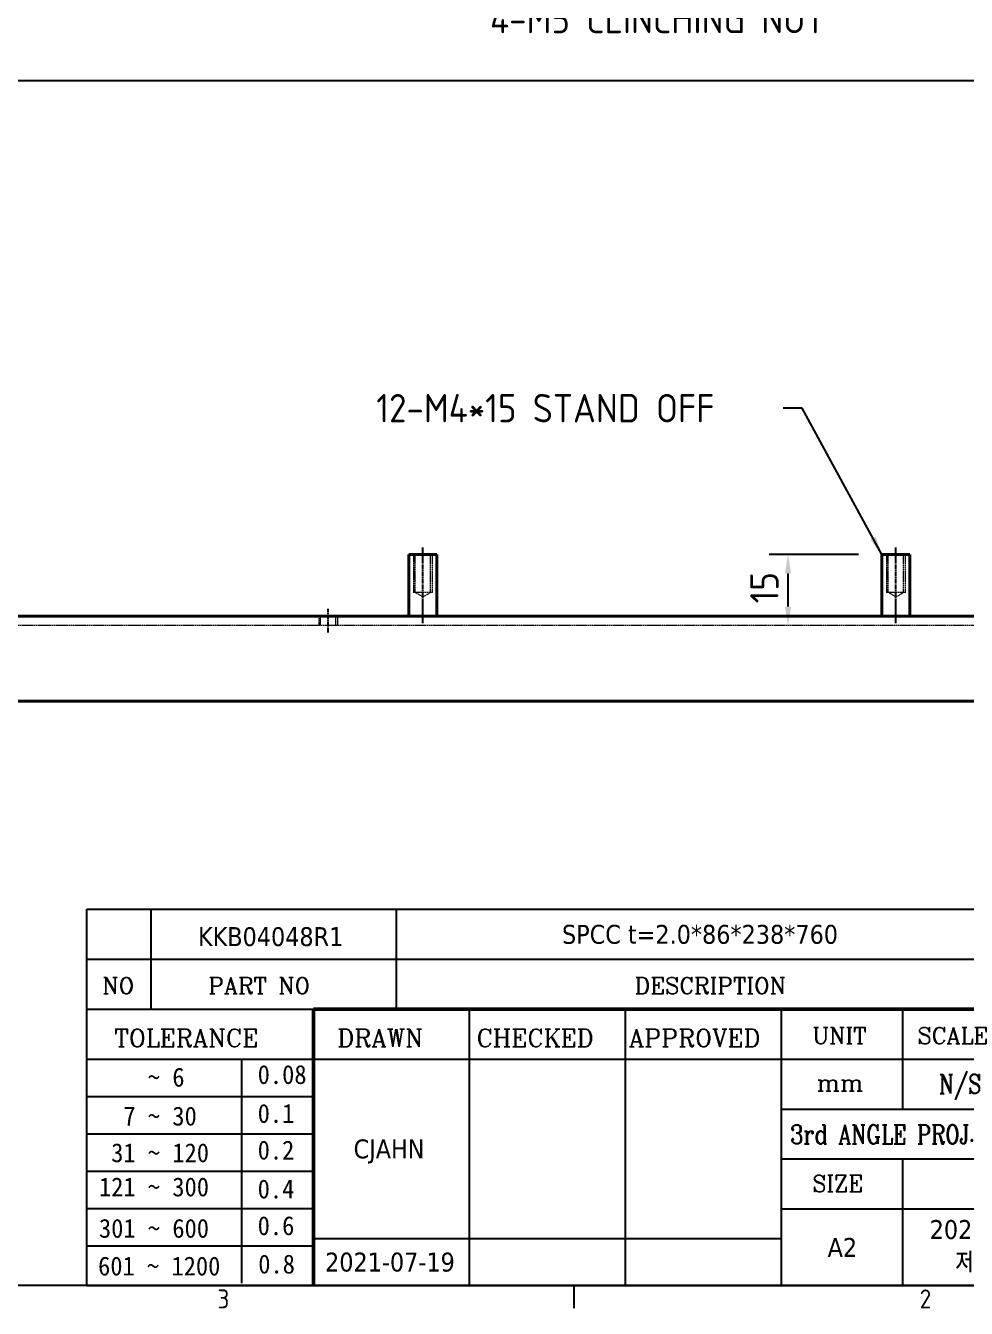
# Model space of a CAD drawing. Header units: millimetres. Extents: x 0 to 1188, y 0 to 840.
# Drawn here: x 775.1 to 973.9, y 15.2 to 286.4 of the extents above; entities that cross this region are included whole.
import ezdxf
from ezdxf.enums import TextEntityAlignment as Align

# ---------------------------------------------------------------- set-up
doc = ezdxf.new("R2010")
doc.units = ezdxf.units.MM
doc.header["$LTSCALE"] = 2
doc.linetypes.add('CHAIN', pattern=[0.7087, 0.4724, -0.0591, 0.1181, -0.0591])
doc.linetypes.add('DASHED', pattern=[0.2067, 0.1654, -0.0413])
doc.layers.get('0').update_dxf_attribs({"color": 3, "lineweight": 25, "true_color": 0x00ff00})
for name, color, linetype, lineweight, true_color in [('가려진 것(ISO)', 2, 'DASHED', 18, 0xffff00), ('가시적인 것(ISO)', 3, 'Continuous', 40, 0x00ff00), ('기호(ISO)', 5, 'Continuous', 25, 0x0000ff), ('제목(ISO)', 5, 'Continuous', 50, 0x0000ff), ('중심선(ISO)', 1, 'Continuous', 25, 0xff0000), ('치수(ISO)', 2, 'Continuous', 25, 0xffff00)]:
    doc.layers.add(name, color=color, linetype=linetype, lineweight=lineweight, true_color=true_color)
doc.layers.add('경계(ISO)', color=7, linetype='Continuous', lineweight=25)
doc.styles.add('HAN_291', font='')
doc.styles.add('RC_284', font='ROMANC.shx')
doc.styles.add('RC_287', font='ROMANC.shx')
doc.styles.add('문자 텍스트_PSTEK_POSCO', font='isocp.shx')
doc.styles.add('치수 텍스트_PSTEK_POSCO', font='isocp.shx')
doc.styles.add('텍스트 스타일198', font='tahoma.ttf')
doc.styles.add('텍스트 스타일333', font='ROMANC.shx', dxfattribs={"width": 0.800000011920929})
doc.styles.get('HAN_291').set_extended_font_data('GulimChe')
doc.dimstyles.new('치수_PSTEK_POSCO', dxfattribs={"dimscale": 2, "dimtxt": 3, "dimasz": 2, "dimexe": 2, "dimexo": 2.5, "dimgap": 1, "dimtad": 1, "dimrnd": 1e-08, "dimdsep": 46, "dimtxsty": '치수 텍스트_PSTEK_POSCO', "dimcen": 0.09, "dimdle": 10, "dimclrd": 7, "dimclre": 7, "dimclrt": 2, "dimadec": 1, "dimazin": 2, "dimtfac": 1, "dimtmove": 0, "dimatfit": 3, "dimfxl": 1, "dimtolj": 1, "dimlwd": -1, "dimlwe": -1, "dimarcsym": 0})
doc.dimstyles.new('치수_PSTEK_POSCO$7', dxfattribs={"dimscale": 2, "dimtxt": 3, "dimasz": 2, "dimexe": 2, "dimexo": 2.5, "dimgap": 1, "dimtad": 1, "dimrnd": 1e-08, "dimdsep": 46, "dimtxsty": '치수 텍스트_PSTEK_POSCO', "dimcen": 0.09, "dimdle": 10, "dimclrd": 7, "dimclre": 7, "dimclrt": 2, "dimadec": 1, "dimazin": 2, "dimtfac": 1, "dimtmove": 0, "dimatfit": 3, "dimfxl": 1, "dimtolj": 1, "dimlwd": -1, "dimlwe": -1, "dimarcsym": 0})

# ---------------------------------------------------------------- blocks, each defined once
blk = doc.blocks.new('경계 Default Border')
at = {"layer": '경계(ISO)'}
blk.add_line((445.4999923706055, 10), (445.4999923706055, 7.599999904632568), dxfattribs=at)
at = {"layer": '경계(ISO)', "flags": 128}
blk.add_lwpolyline([(10, 10), (10, 410), (584.0000152587891, 410), (584.0000152587891, 10), (10, 10)], dxfattribs=at)
at = {"layer": '경계(ISO)', "color": 2, "true_color": 0xffff00, "char_height": 2.000000029802322, "attachment_point": 7, "style": '문자 텍스트_PSTEK_POSCO'}
for s, insert in [('3', (407.8206930345746, 7.580929648038)), ('2', (482.043492964537, 7.580929648038))]:
    blk.add_mtext(s, dxfattribs=dict(at, insert=insert))
blk = doc.blocks.new('제목 블록 PSTEK')
at = {"color": 180, "true_color": 0x3f00ff}
for p, q in [((182.475792979055, 11.79100474011392), (182.4757929790549, 51.56524660363496)), ((182.4757929790549, 51.56524660363496), (372.4757929537551, 51.56524660363496)), ((189.2651435055721, 51.56524660363496), (189.2651435055722, 41.00524660363494)), ((215.2152739891528, 41.00524660363494), (215.2152739891528, 51.56524660363496)), ((182.475792979055, 46.2852466036349), (372.4757929537551, 46.28524660363492)), ((182.475792979055, 41.00524660363493), (206.451475290024, 41.00524660363493)), ((222.9401812389276, 11.79100474011392), (222.9401812389276, 41.00524660363494)), ((239.4288871878316, 11.79100474011392), (239.4288871878316, 41.00524660363494)), ((255.9175931367356, 11.79100474011392), (255.9175931367356, 41.00524660363494)), ((268.6918866058747, 41.00524660363494), (268.6918866058747, 30.44524660363498)), ((182.475792979055, 35.72524660363497), (206.451475290024, 35.72524660363497)), ((198.8621818849491, 12.02524660363491), (198.8621818849491, 35.72524660363497)), ((206.451475290024, 35.72524660363497), (372.4757929537551, 35.72524660363497)), ((182.475792979055, 31.77524660363492), (206.451475290024, 31.77524660363492)), ((255.917593136736, 30.44524660363498), (372.4757929537552, 30.44524660363501)), ((182.475792979055, 27.82524660363487), (206.451475290024, 27.82524660363487)), ((255.9175931367359, 25.16524660363502), (372.4757929537552, 25.165246603635)), ((268.6918866058744, 25.16524660363502), (268.6918866058744, 11.79100474011392)), ((182.475792979055, 23.87524660363505), (206.451475290024, 23.87524660363505)), ((182.475792979055, 19.92524660363478), (206.451475290024, 19.92524660363478)), ((255.9175931367359, 19.88524660363481), (310.0881549537553, 19.88524660363481)), ((206.451475290024, 16.74100474011396), (255.9175931367359, 16.74100474011396)), ((182.475792979055, 15.97524660363496), (206.451475290024, 15.97524660363496)), ((182.475792979055, 11.79100474011392), (372.4757929537551, 11.79100474011389))]:
    blk.add_line(p, q, dxfattribs=at)
at = {"color": 7, "lineweight": 50}
for p, q in [((206.4514752900237, 11.79100474011392), (206.4514752900237, 41.00524660363494)), ((206.451475290024, 41.00524660363494), (372.4757929537551, 41.00524660363496))]:
    blk.add_line(p, q, dxfattribs=at)
at = {"layer": '제목(ISO)', "lineweight": 18}
blk.add_line((182.475792979055, 35.72500474011393), (182.475792979055, 11.79100474011392), dxfattribs=at)
at = {"color": 2, "true_color": 0xffff00}
for s, height, style, p in [('NO', 1.742399930953979, 'RC_284', (184.135398793432, 42.62317362549192)), ('PART NO', 1.742399930953979, 'RC_284', (195.3359407378685, 42.62317362549192)), ('DESCRIPTION', 1.742399930953979, 'RC_284', (240.4025565652523, 42.62317362549192)), (' TOLERANCE', 1.899999976158142, 'RC_287', (184.0872874387979, 37.00893196870329)), ('DRAWN', 1.899999976158142, 'RC_287', (208.9766620976279, 37.00893196870329)), ('CHECKED', 1.899999976158142, 'RC_287', (223.6856844514997, 37.00893196870329)), ('APPROVED', 1.899999976158142, 'RC_287', (239.7795453577791, 37.00893196870329)), ('UNIT', 1.742399930953979, 'RC_284', (259.1652673287452, 37.34317362549218)), ('SCALE', 1.742399930953979, 'RC_284', (270.2934779252897, 37.34317362549218)), ('    ~ 6', 2.000000029802322, 'HAN_291', (183.7721304966814, 32.8176515608431)), ('0.08', 2.000000029802322, 'HAN_291', (200.5467345600617, 33.09873600004101)), ('mm', 1.742399930953979, 'RC_284', (259.6505418159997, 32.3543089683787)), ('  7 ~ 30', 2.000000029802322, 'HAN_291', (183.7721304966814, 28.70538114822415)), ('0.1', 2.000000029802322, 'HAN_291', (200.5467345600617, 28.98646558742206)), (' 31 ~ 120', 2.000000029802322, 'HAN_291', (183.7721304966814, 24.82628181916237)), ('0.2', 2.000000029802322, 'HAN_291', (200.5467345600617, 25.10736625836028)), ('121 ~ 300', 2.000000029802322, 'HAN_291', (183.7721304966814, 21.21401206133254)), ('SIZE', 1.742399930953979, 'RC_284', (259.1652673287452, 21.69497768947366)), ('0.4', 2.000000029802322, 'HAN_291', (200.5467345600617, 20.99509650053045)), ('0.6', 2.000000029802322, 'HAN_291', (200.5467345600617, 17.11599717146868)), ('301 ~ 600', 2.000000029802322, 'HAN_291', (183.7721304966814, 16.83491273227077)), ('0.8', 2.000000029802322, 'HAN_291', (200.6097246063884, 13.05732192299702)), ('601 ~ 1200', 2.000000029802322, 'HAN_291', (183.6802025156883, 12.84759660881125))]:
    blk.add_text(s, height=height, dxfattribs=dict(at, style=style)).set_placement(p)
at = {"color": 7, "style": '텍스트 스타일333', "width": 0.7999999523162842}
blk.add_text('N/S', height=2.000000029802322, dxfattribs=at).set_placement((274.7838860285014, 33.08524660363496), align=Align.MIDDLE_CENTER)
at = {"color": 2, "true_color": 0xffff00, "style": '텍스트 스타일333', "width": 0.7999999523162842}
blk.add_text('3rd ANGLE PROJ.', height=2.000000029802322, dxfattribs=at).set_placement((256.8430306642954, 26.76148381654429))
at = {"layer": '제목(ISO)', "color": 7, "style": '텍스트 스타일198'}
for tag, p in [('질량\\P3;_001', (350.2952123144242, 48.1643332325385)), ('부품_번호_001', (194.2416822344335, 47.68004260673702)), ('설명_001', (232.7186612387956, 47.92245856837096)), ('재질_001', (292.2765131236743, 47.92524659519488)), ("3._Q'TY_001", (312.7051684940307, 47.92188863680521)), ('4._COLOR_001', (319.4395155511755, 47.94788311323986)), ('1._MODEL_NAME_001', (332.0304049806628, 37.36524659519486)), ('제목_001', (338.1058135256113, 32.12134217035067)), ('부품_번호_001', (332.9009224876654, 26.8052465951949)), ('설계자_001', (210.6823963971569, 25.23312566343435)), ('프로젝트_001', (271.5781103856521, 16.70760140974343)), ('시트_크기_001', (260.7896290458918, 14.81730632141838)), ('작성_날짜_001', (207.6736656800234, 13.26600473167383)), ('프로젝트_002', (274.2373147712887, 13.28105905531428))]:
    blk.add_attdef(tag, p, '', height=2.000000029802322, dxfattribs=at)
for tag, p in [('점검자', (231.1845342133799, 26.23312567187446)), ('엔지니어링_승인자', (247.673240162284, 26.23312567187446)), ('점검_날짜', (231.1845342133799, 14.26600474011394)), ('엔지니어링_승인_날짜', (247.6732401622839, 14.26600474011394))]:
    blk.add_attdef(tag, text='', height=2.000000029802322, dxfattribs=at).set_placement(p, align=Align.MIDDLE_CENTER)
blk = doc.blocks.new('*D75')
at = {"layer": 'Defpoints', "color": 0, "transparency": 16777216}
for p in [(936.2565077741508, 174.5784726788959), (956.1203833042173, 174.5784726788959), (1070.070383304217, 159.578472678887)]:
    blk.add_point(p, dxfattribs=at)
at = {"layer": '치수(ISO)', "color": 7, "transparency": 16777216}
for p, q in [((951.1203833042173, 174.5784726788959), (932.2565077741508, 174.5784726788959)), ((936.2565077741508, 163.578472678887), (936.2565077741508, 170.5784726788959))]:
    blk.add_line(p, q, dxfattribs=at)
for points in [[(935.5898411074842, 170.5784726788959), (936.9231744408174, 170.5784726788959), (936.2565077741508, 174.5784726788959)], [(935.5898411074842, 163.578472678887), (936.9231744408174, 163.578472678887), (936.2565077741508, 159.578472678887)]]:
    blk.add_solid(points, dxfattribs=at)
at = {"layer": '치수(ISO)', "color": 2, "transparency": 16777216, "insert": (931.2565077741508, 164.2542086101774), "char_height": 6, "attachment_point": 4, "rotation": 90, "style": '치수 텍스트_PSTEK_POSCO'}
blk.add_mtext('\\A1;15', dxfattribs=at)
blk = doc.blocks.new('*D80')
at = {"layer": 'Defpoints', "color": 0, "transparency": 16777216}
for p in [(314.0703833042895, 311.3057588003961), (1074.070383304289, 311.3057588003963), (1074.070383304289, 274.8115333751951)]:
    blk.add_point(p, dxfattribs=at)
at = {"layer": '치수(ISO)', "color": 7, "transparency": 16777216}
for p, q in [((314.0703833042895, 306.3057588003961), (314.0703833042895, 270.8115333751951)), ((1074.070383304289, 306.3057588003963), (1074.070383304289, 270.8115333751951)), ((318.0703833042895, 274.8115333751951), (1070.070383304289, 274.8115333751951))]:
    blk.add_line(p, q, dxfattribs=at)
for points in [[(318.0703833042895, 275.4782000418618), (318.0703833042895, 274.1448667085284), (314.0703833042895, 274.8115333751951)], [(1070.070383304289, 275.4782000418618), (1070.070383304289, 274.1448667085284), (1074.070383304289, 274.8115333751951)]]:
    blk.add_solid(points, dxfattribs=at)
at = {"layer": '치수(ISO)', "color": 2, "transparency": 16777216, "insert": (688.668021099565, 279.8115333751951), "char_height": 6, "attachment_point": 4, "style": '치수 텍스트_PSTEK_POSCO'}
blk.add_mtext('\\A1;760', dxfattribs=at)

msp = doc.modelspace()

# ---------------------------------------------------------------- linework, layer by layer
at = {"layer": '가려진 것(ISO)'}
for p, q in [((857.0703833042173, 174.5784726789077), (857.0703833042173, 166.5784726789077)), ((857.4493833042173, 166.5784726789077), (857.4493833042173, 174.5784726789077)), ((860.6913833042174, 166.5784726789077), (860.6913833042174, 174.5784726789077)), ((861.0703833042173, 166.5784726789077), (861.0703833042173, 174.5784726789077)), ((957.0703833042172, 174.5784726788959), (957.0703833042172, 166.5784726788959)), ((957.4493833042173, 166.5784726788959), (957.4493833042173, 174.5784726788959)), ((960.6913833042172, 166.5784726788959), (960.6913833042172, 174.5784726788959)), ((961.0703833042173, 166.5784726788959), (961.0703833042173, 174.5784726788959)), ((861.0703833042173, 166.5784726789077), (857.0703833042172, 166.5784726789077)), ((859.0703833042173, 165.6044776154641), (857.4493833042173, 166.5784726789077)), ((859.0703833042173, 165.6044776154641), (860.6913833042174, 166.5784726789077)), ((961.0703833042173, 166.5784726788959), (957.0703833042172, 166.5784726788959)), ((959.0703833042173, 165.6044776154522), (957.4493833042173, 166.5784726788959)), ((959.0703833042173, 165.6044776154522), (960.6913833042172, 166.5784726788959)), ((837.0703833042172, 161.5784726788959), (837.0703833042172, 159.5784726788958)), ((837.4493833042172, 159.5784726788958), (837.4493833042172, 161.5784726788959)), ((840.6913833042172, 159.5784726788958), (840.6913833042172, 161.5784726788959)), ((841.0703833042171, 159.5784726788958), (841.0703833042171, 161.5784726788959)), ((1070.070383304217, 159.578472678887), (318.0703833042173, 159.5784726788868))]:
    msp.add_line(p, q, dxfattribs=at)
at = {"layer": '가시적인 것(ISO)'}
for p, q in [((856.1203833042173, 174.5784726789077), (862.0203833042173, 174.5784726789077)), ((856.1203833042174, 161.5784726789077), (856.1203833042174, 174.5784726789077)), ((862.0203833042174, 161.5784726789077), (862.0203833042174, 174.5784726789077)), ((956.1203833042173, 174.5784726788959), (962.0203833042173, 174.5784726788959)), ((956.1203833042173, 161.5784726788959), (956.1203833042173, 174.5784726788959)), ((962.0203833042173, 161.5784726788959), (962.0203833042173, 174.5784726788959)), ((318.0703833042173, 161.5784726788868), (1070.070383304217, 161.578472678887)), ((1074.070383304217, 143.5784726788858), (314.0703833042173, 143.5784726788857))]:
    msp.add_line(p, q, dxfattribs=at)
at = {"layer": '중심선(ISO)', "linetype": 'CHAIN'}
for p, q in [((859.0703833042173, 160.0784726789078), (859.0703833042173, 176.0784726789077)), ((959.0703833042173, 160.0784726788959), (959.0703833042173, 176.0784726788958)), ((839.0703833042173, 158.0784726788958), (839.0703833042173, 163.0784726788959))]:
    msp.add_line(p, q, dxfattribs=at)

# ---------------------------------------------------------------- block references
at = {"xscale": 2, "yscale": 2, "zscale": 2}
msp.add_blockref('경계 Default Border', (0, 0), dxfattribs=at)
ref = msp.add_blockref('제목 블록 PSTEK', (423.0484140924897, -3.58200948022779), dxfattribs=dict(xscale=2, yscale=2, zscale=2))
ref.add_attrib('설계자_001', 'CJAHN', (844.4132068868036, 46.8842418466409), dxfattribs={"layer": '제목(ISO)', "color": 7, "height": 4.000000059604645, "style": '텍스트 스타일198'})
ref.add_attrib('프로젝트_001', '2021_컨버터_DC 4kW 집진기', (966.2046348637937, 29.83319333925908), dxfattribs={"layer": '제목(ISO)', "color": 7, "height": 4.000000059604645, "style": '텍스트 스타일198'})
ref.add_attrib('시트_크기_001', 'A2', (944.6276721842731, 26.05260316260896), dxfattribs={"layer": '제목(ISO)', "color": 7, "height": 4.000000059604645, "style": '텍스트 스타일198'})
ref.add_attrib('작성_날짜_001', '2021-07-19', (838.3957454525366, 22.94999998311987), dxfattribs={"layer": '제목(ISO)', "color": 7, "height": 4.000000059604645, "style": '텍스트 스타일198'})
ref.add_attrib('설명_001', 'SPCC t=2.0*86*238*760', (888.4857365700809, 92.26290765651414), dxfattribs={"layer": '제목(ISO)', "color": 7, "height": 4.000000059604645, "style": '텍스트 스타일198'})
ref.add_attrib('부품_번호_001', 'KKB04048R1', (811.5317785613566, 91.77807573324625), dxfattribs={"layer": '제목(ISO)', "color": 7, "height": 4.000000059604645, "style": '텍스트 스타일198'})
ref.add_attrib('프로젝트_002', '제작 PJT_NWL_네오디아', (971.5230436350669, 22.98010863040078), dxfattribs={"layer": '제목(ISO)', "color": 7, "height": 4.000000059604645, "style": '텍스트 스타일198'})

# ---------------------------------------------------------------- texts
at = {"layer": '기호(ISO)', "color": 2, "true_color": 0xffff00, "char_height": 6.000000238418579, "attachment_point": 4, "style": '치수 텍스트_PSTEK_POSCO'}
for s, insert, width in [('{\\fISOCP|b0|i0;\\H6.0000;4-M5 CLINCHING NUT}', (873.2535403905813, 287.8249891674522), 81.3539981842041), ('{\\fISOCP|b0|i0;\\H6.0000;12-M4*15 STAND OFF}', (849.2219137392334, 205.5299835793117), 84.02860641479492)]:
    msp.add_mtext(s, dxfattribs=dict(at, insert=insert, width=width))

# ---------------------------------------------------------------- dimensions: what is measured, and where the dimension line sits
at = {"layer": '치수(ISO)', "color": 7}
dim = msp.add_linear_dim(base=(1074.070383304289, 274.8115333751951), p1=(314.0703833042895, 311.3057588003961), p2=(1074.070383304289, 311.3057588003963), dimstyle='치수_PSTEK_POSCO', override={"dimdec": 2, "dimtp": 0, "dimtm": -0, "dimtdec": 2, "dimtofl": 0, "dimatfit": 1}, dxfattribs=at)
dim.commit()
dim.dimension.update_dxf_attribs({"geometry": '*D80', "text_midpoint": (694.0703833042894, 274.8115333751951), "dimtype": 160})
dim = msp.add_linear_dim(base=(936.2565077741508, 174.5784726788959), p1=(1070.070383304217, 159.578472678887), p2=(956.1203833042173, 174.5784726788959), angle=90, dimstyle='치수_PSTEK_POSCO', override={"dimdec": 2, "dimse1": 1, "dimtp": 0, "dimtm": -0, "dimtdec": 2, "dimtofl": 0, "dimatfit": 1}, dxfattribs=at)
dim.commit()
dim.dimension.update_dxf_attribs({"geometry": '*D75', "text_midpoint": (936.2565077741508, 167.0784726788893), "dimtype": 160})

# ---------------------------------------------------------------- leaders
at = {"layer": '기호(ISO)', "color": 7, "annotation_type": 0, "has_hookline": 1, "hookline_direction": 1, "text_width": 82.05576313985512}
msp.add_leader([(956.1203833042171, 174.5784726788959), (939.2505201540283, 205.5299835793117), (935.2505201540283, 205.5299835793117)], dimstyle='치수_PSTEK_POSCO$7', override={"dimtad": 0}, dxfattribs=at)

doc.saveas('drawing.dxf')
